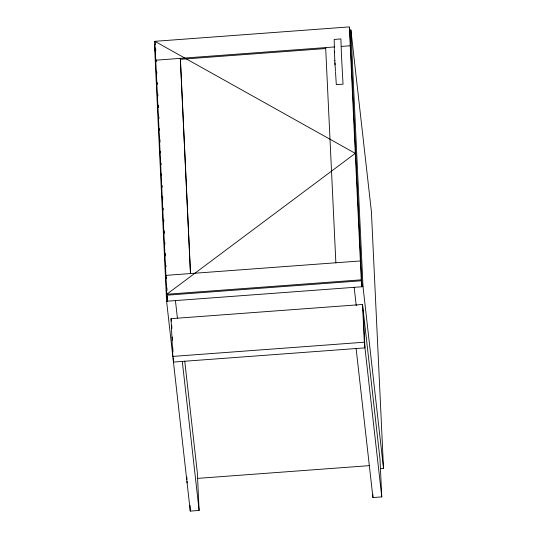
<?xml version="1.0" encoding="UTF-8"?>
<svg xmlns="http://www.w3.org/2000/svg" width="538" height="538" viewBox="0 0 538 538"><rect width="100%" height="100%" fill="white"/><g stroke="black" fill="none" stroke-linecap="round" stroke-linejoin="round"><path stroke-width="0.81" d="M166.793 294.252L355.282 153.364L154.863 41.318L166.793 294.252L361.247 279.834L362.027 286.747L350.097 33.82L349.424 27.841M349.29 30.088L350.897 29.967L371.408 211.69L383.513 468.403L380.299 468.638M155.758 60.189L334.656 46.927M341.206 46.443L350.204 45.777M190.459 273.553L180.311 58.373L180.412 59.315L325.759 48.541M165.906 275.375L360.352 260.957M361.348 280.775L166.901 295.194L167.574 301.166L167.338 296.142M154.675 46.201L154.487 44.533L166.592 301.24L363.009 286.68L383.513 468.403M381.772 496.904L364.32 342.215L172.812 356.412L171.037 318.664L362.538 304.468L379.996 459.149L381.772 496.904L372.935 497.556L356.116 348.53M197.184 478.41L369.236 465.652M166.592 301.24L190.27 511.1L199.107 510.448L197.332 472.694L184.742 361.132M354.165 287.332L356.237 305.671M155.226 44.499L154.863 41.318L349.317 26.9L361.247 279.834M154.863 47.862L155.24 51.197M175.428 300.581L177.406 318.092M182.295 361.422L199.107 510.448M171.037 318.664L171.306 321.092M335.51 71.978L336.304 84.614L343.022 84.17L341.919 63.807A42.415 1.365 85.8 0 1 341.327 51.184L340.89 38.911L334.172 39.469L334.367 48.528M335.463 71.191L335.046 64.318A42.415 1.365 85.8 0 1 334.966 62.879M334.771 60.491L335.013 64.849M350.897 29.967L363.009 286.68M372.78 494.2L372.935 497.556M363.177 310.123L364.959 347.878L173.451 362.074L173.256 357.878M362.538 304.468L364.32 342.215M325.651 47.593L335.867 262.887M180.412 59.315L190.526 273.66M189.995 505.229L190.27 511.1M186.821 477.092L186.942 479.607M187.022 481.288L187.103 482.963M171.716 325.16L171.871 328.516M172.268 336.909L172.422 340.265M172.779 347.81L172.98 352.007M155.65 48.232L155.764 50.747M156.202 59.96L156.282 61.635M156.753 71.682L156.834 73.356M157.264 82.57L157.345 84.244M157.822 94.298L157.896 95.972M158.333 105.186L158.454 107.694M158.885 116.907L158.966 118.582M159.436 128.636L159.517 130.31M159.954 139.524L160.068 142.039M160.506 151.252L160.586 152.927M161.057 162.974L161.138 164.648M161.575 173.861L161.649 175.536M162.126 185.59L162.2 187.264M162.637 196.478L162.758 198.986M163.189 208.199L163.27 209.874M163.747 219.928L163.821 221.602M164.258 230.815L164.379 233.324M164.81 242.537L164.89 244.212M165.321 253.425L165.442 255.94M165.879 265.153L165.953 266.828M166.43 276.875L166.511 278.556M166.941 287.763L167.062 290.278M334.273 49.261L334.407 52.67M334.858 60.787A42.415 1.365 85.8 0 1 334.454 51.695"/></g></svg>
